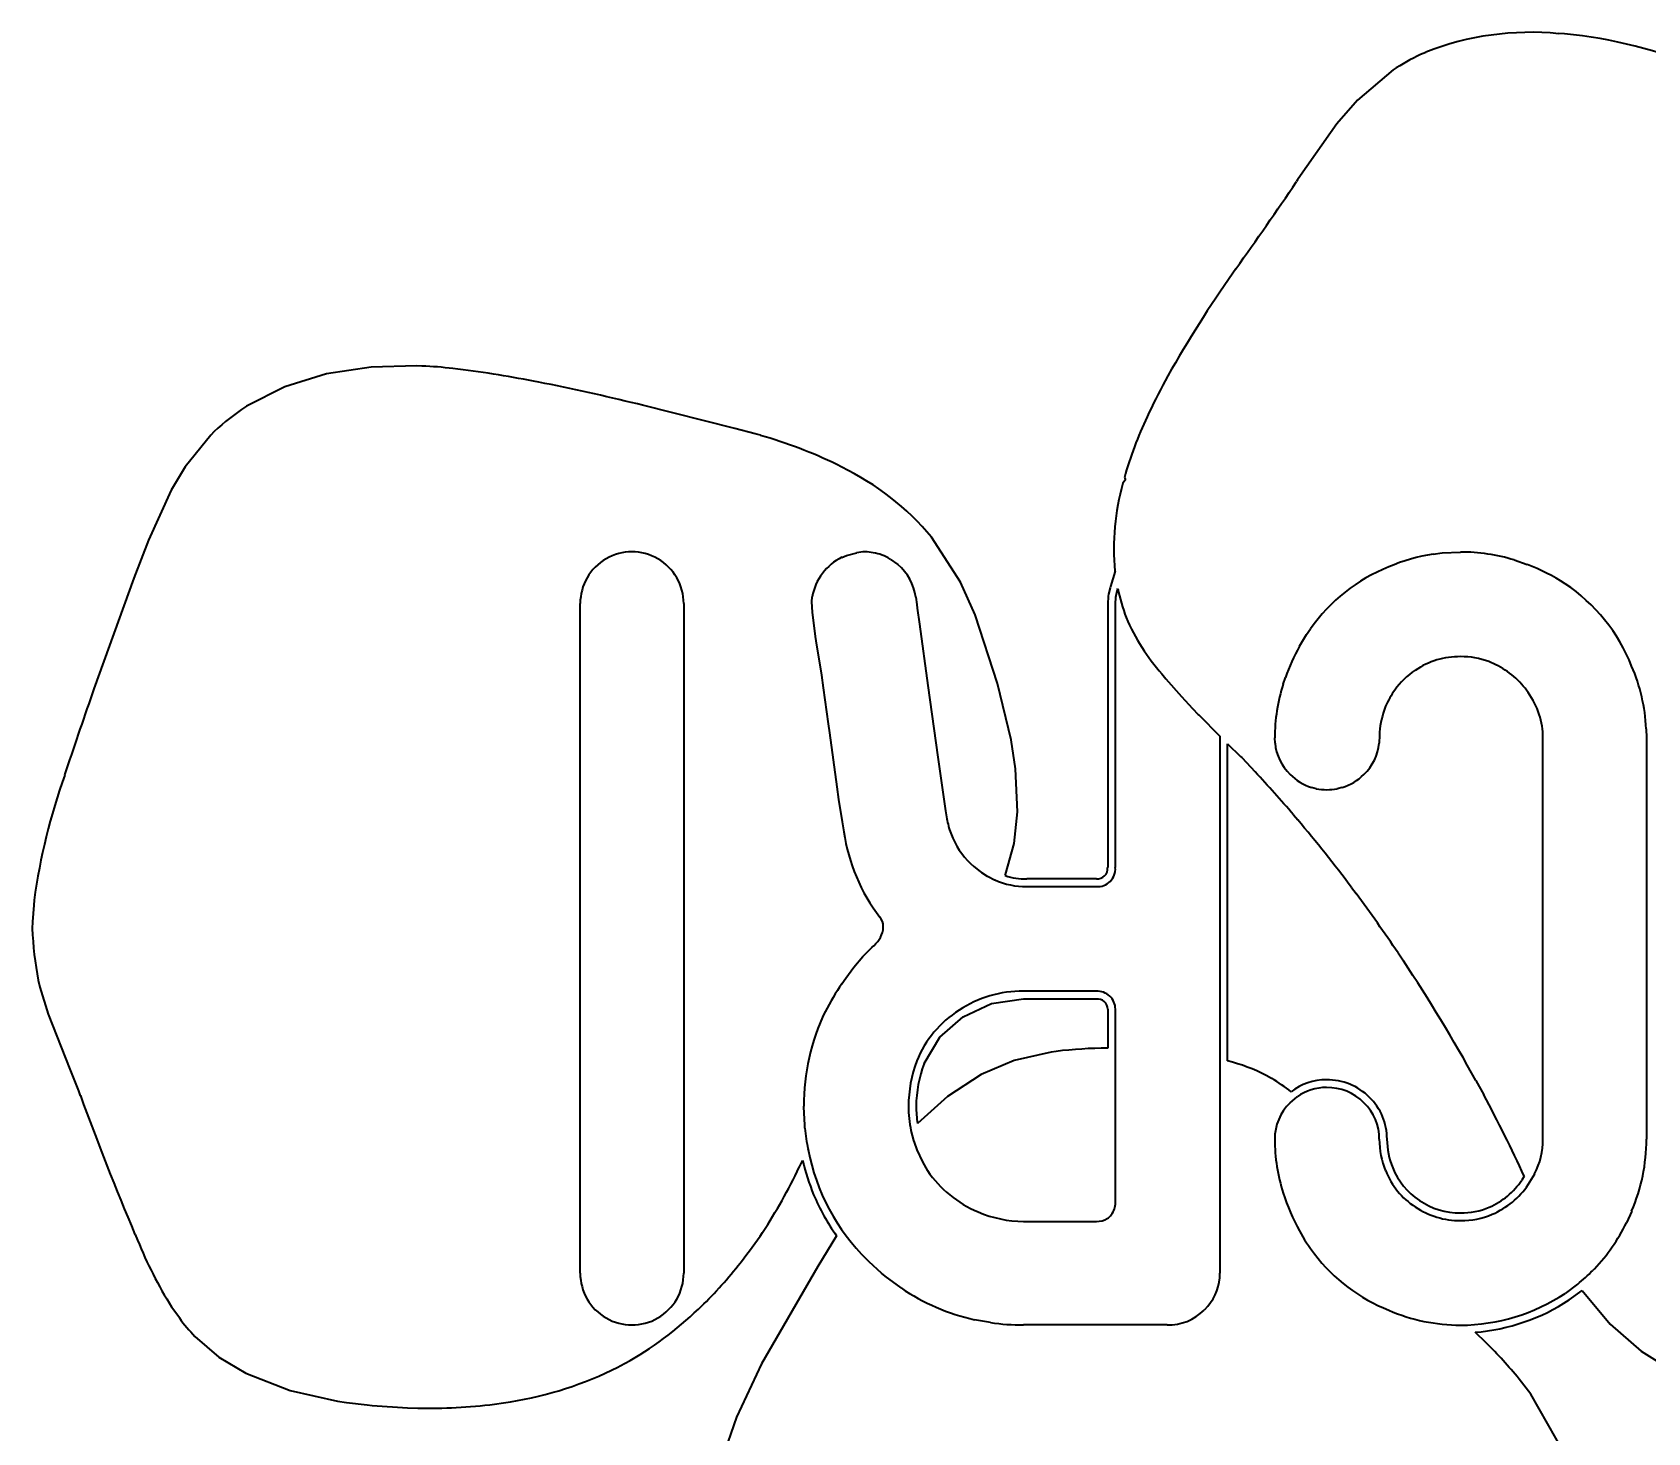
# Model space of a CAD drawing. Extents: x 241 to 1434, y 190 to 710.
# Drawn here: x 709.02 to 715.48, y 409.22 to 414.83 of the extents above; entities that cross this region are included whole.
import ezdxf

# ---------------------------------------------------------------- set-up
doc = ezdxf.new("R2010")
doc.units = 0

msp = doc.modelspace()

# ---------------------------------------------------------------- linework, layer by layer
at = {"color": 7, "lineweight": 35, "ltscale": 0.000577198}
msp.add_line((715.1466, 414.8199), (715.1236, 414.8218), dxfattribs=at)
msp.add_line((715.1466, 414.8199), (715.1236, 414.8218), dxfattribs=at)
at = {"color": 7, "lineweight": 35, "ltscale": 0.000569417}
msp.add_line((714.5919, 414.7461), (714.571, 414.7371), dxfattribs=at)
msp.add_line((714.5919, 414.7461), (714.571, 414.7371), dxfattribs=at)
at = {"color": 7, "lineweight": 35, "ltscale": 0.000186421}
msp.add_line((714.0785, 414.2357), (714.0743, 414.2295), dxfattribs=at)
msp.add_line((714.0785, 414.2357), (714.0743, 414.2295), dxfattribs=at)
at = {"color": 7, "lineweight": 35, "ltscale": 0.000529858}
msp.add_line((714.0901, 414.2534), (714.0785, 414.2357), dxfattribs=at)
msp.add_line((714.0901, 414.2534), (714.0785, 414.2357), dxfattribs=at)
at = {"color": 7, "lineweight": 35, "ltscale": 0.000531896}
msp.add_line((713.8319, 413.8799), (713.8197, 413.8625), dxfattribs=at)
msp.add_line((713.8319, 413.8799), (713.8197, 413.8625), dxfattribs=at)
at = {"color": 7, "lineweight": 35, "ltscale": 0.000505345}
msp.add_line((710.5756, 413.4912), (710.5554, 413.4919), dxfattribs=at)
msp.add_line((710.5756, 413.4912), (710.5554, 413.4919), dxfattribs=at)
at = {"color": 7, "lineweight": 35, "ltscale": 0.000528629}
msp.add_line((711.0428, 413.4267), (711.022, 413.4308), dxfattribs=at)
msp.add_line((711.0428, 413.4267), (711.022, 413.4308), dxfattribs=at)
at = {"color": 7, "lineweight": 35, "ltscale": 0.000564816}
msp.add_line((713.5598, 413.4518), (713.5488, 413.432), dxfattribs=at)
msp.add_line((713.5598, 413.4518), (713.5488, 413.432), dxfattribs=at)
at = {"color": 7, "lineweight": 35, "ltscale": 0.000595893}
msp.add_line((709.8733, 413.3302), (709.8536, 413.3168), dxfattribs=at)
msp.add_line((709.8733, 413.3302), (709.8536, 413.3168), dxfattribs=at)
at = {"color": 7, "lineweight": 35, "ltscale": 0.000513859}
msp.add_line((711.4573, 413.3346), (711.4373, 413.3395), dxfattribs=at)
msp.add_line((711.4573, 413.3346), (711.4373, 413.3395), dxfattribs=at)
at = {"color": 7, "lineweight": 35, "ltscale": 0.009546}
msp.add_line((711.8277, 413.2419), (711.4573, 413.3346), dxfattribs=at)
msp.add_line((711.8277, 413.2419), (711.4573, 413.3346), dxfattribs=at)
at = {"color": 7, "lineweight": 35, "ltscale": 0.002087}
msp.add_line((711.9083, 413.2202), (711.8277, 413.2419), dxfattribs=at)
msp.add_line((711.9083, 413.2202), (711.8277, 413.2419), dxfattribs=at)
at = {"color": 7, "lineweight": 35, "ltscale": 0.000548931}
msp.add_line((711.9294, 413.2142), (711.9083, 413.2202), dxfattribs=at)
msp.add_line((711.9294, 413.2142), (711.9083, 413.2202), dxfattribs=at)
at = {"color": 7, "lineweight": 35, "ltscale": 0.000581414}
msp.add_line((712.2559, 413.0872), (712.235, 413.0974), dxfattribs=at)
msp.add_line((712.2559, 413.0872), (712.235, 413.0974), dxfattribs=at)
at = {"color": 7, "lineweight": 35, "ltscale": 0.004076}
msp.add_line((709.481, 412.7945), (709.4233, 412.642), dxfattribs=at)
msp.add_line((709.481, 412.7945), (709.4233, 412.642), dxfattribs=at)
at = {"color": 7, "lineweight": 35, "ltscale": 0.000502962}
msp.add_line((712.2558, 412.726), (712.2744, 412.7337), dxfattribs=at)
msp.add_line((712.2558, 412.726), (712.2744, 412.7337), dxfattribs=at)
at = {"color": 7, "lineweight": 35, "ltscale": 0.001037}
msp.add_line((712.2744, 412.7337), (712.3147, 412.7436), dxfattribs=at)
msp.add_line((712.2744, 412.7337), (712.3147, 412.7436), dxfattribs=at)
at = {"color": 7, "lineweight": 35, "ltscale": 0.000944485}
msp.add_line((712.4489, 412.7193), (712.4794, 412.6971), dxfattribs=at)
msp.add_line((712.4489, 412.7193), (712.4794, 412.6971), dxfattribs=at)
at = {"color": 7, "lineweight": 35, "ltscale": 0.000913664}
msp.add_line((714.6212, 412.7388), (714.6575, 412.7434), dxfattribs=at)
msp.add_line((714.6212, 412.7388), (714.6575, 412.7434), dxfattribs=at)
at = {"color": 7, "lineweight": 35, "ltscale": 0.001838}
msp.add_line((714.6575, 412.7434), (714.7309, 412.7471), dxfattribs=at)
msp.add_line((714.6575, 412.7434), (714.7309, 412.7471), dxfattribs=at)
at = {"color": 7, "lineweight": 35, "ltscale": 0.001594}
msp.add_line((713.3482, 412.6709), (713.3295, 412.6099), dxfattribs=at)
msp.add_line((713.3482, 412.6709), (713.3295, 412.6099), dxfattribs=at)
at = {"color": 7, "lineweight": 35, "ltscale": 0.001373}
for p, q in [((714.9453, 412.7154), (714.9973, 412.6976)), ((714.9453, 412.7154), (714.9973, 412.6976)), ((714.0861, 412.3703), (714.1141, 412.4175)), ((714.0861, 412.3703), (714.1141, 412.4175))]:
    msp.add_line(p, q, dxfattribs=at)
at = {"color": 7, "lineweight": 35, "ltscale": 0.011761}
msp.add_line((709.4233, 412.642), (709.2632, 412.1996), dxfattribs=at)
msp.add_line((709.4233, 412.642), (709.2632, 412.1996), dxfattribs=at)
at = {"color": 7, "lineweight": 35, "ltscale": 0.000678239}
msp.add_line((713.3282, 412.6046), (713.3224, 412.5781), dxfattribs=at)
msp.add_line((713.3282, 412.6046), (713.3224, 412.5781), dxfattribs=at)
at = {"color": 7, "lineweight": 35, "ltscale": 0.000136958}
msp.add_line((713.3295, 412.6099), (713.3282, 412.6046), dxfattribs=at)
msp.add_line((713.3295, 412.6099), (713.3282, 412.6046), dxfattribs=at)
at = {"color": 7, "lineweight": 35, "ltscale": 0.0006079}
msp.add_line((713.3528, 412.5731), (713.358, 412.5968), dxfattribs=at)
msp.add_line((713.3528, 412.5731), (713.358, 412.5968), dxfattribs=at)
at = {"color": 7, "lineweight": 35, "ltscale": 0.000112504}
msp.add_line((713.358, 412.5968), (713.3591, 412.6012), dxfattribs=at)
msp.add_line((713.358, 412.5968), (713.3591, 412.6012), dxfattribs=at)
at = {"color": 7, "lineweight": 35, "ltscale": 0.066961}
for p, q in [((711.2086, 409.8624), (711.2086, 412.5408)), ((711.2086, 409.8624), (711.2086, 412.5408)), ((711.6226, 412.5408), (711.6226, 409.8624)), ((711.6226, 412.5408), (711.6226, 409.8624))]:
    msp.add_line(p, q, dxfattribs=at)
at = {"color": 7, "lineweight": 35, "ltscale": 0.000502105}
msp.add_line((712.135, 412.5483), (712.137, 412.5683), dxfattribs=at)
msp.add_line((712.135, 412.5483), (712.137, 412.5683), dxfattribs=at)
at = {"color": 7, "lineweight": 35, "ltscale": 0.001035}
msp.add_line((712.1373, 412.507), (712.135, 412.5483), dxfattribs=at)
msp.add_line((712.1373, 412.507), (712.135, 412.5483), dxfattribs=at)
at = {"color": 7, "lineweight": 35, "ltscale": 0.000730745}
msp.add_line((712.5513, 412.5661), (712.555, 412.5371), dxfattribs=at)
msp.add_line((712.5513, 412.5661), (712.555, 412.5371), dxfattribs=at)
at = {"color": 7, "lineweight": 35, "ltscale": 0.000378934}
msp.add_line((712.555, 412.5371), (712.5571, 412.5221), dxfattribs=at)
msp.add_line((712.555, 412.5371), (712.5571, 412.5221), dxfattribs=at)
at = {"color": 7, "lineweight": 35, "ltscale": 0.001608}
msp.add_line((712.5571, 412.5221), (712.566, 412.4584), dxfattribs=at)
msp.add_line((712.5571, 412.5221), (712.566, 412.4584), dxfattribs=at)
at = {"color": 7, "lineweight": 35, "ltscale": 0.000816229}
msp.add_line((713.3213, 412.5712), (713.3189, 412.5387), dxfattribs=at)
msp.add_line((713.3213, 412.5712), (713.3189, 412.5387), dxfattribs=at)
at = {"color": 7, "lineweight": 35, "ltscale": 4.04358e-05}
for p, q in [((713.3189, 412.5387), (713.3189, 412.537)), ((713.3189, 412.5387), (713.3189, 412.537)), ((713.3497, 412.537), (713.3497, 412.5387)), ((713.3497, 412.537), (713.3497, 412.5387))]:
    msp.add_line(p, q, dxfattribs=at)
at = {"color": 7, "lineweight": 35, "ltscale": 0.000281525}
msp.add_line((713.3189, 412.537), (713.3189, 412.5258), dxfattribs=at)
msp.add_line((713.3189, 412.537), (713.3189, 412.5258), dxfattribs=at)
at = {"color": 7, "lineweight": 35, "ltscale": 0.023425}
msp.add_line((713.3189, 412.5258), (713.3189, 411.5888), dxfattribs=at)
msp.add_line((713.3189, 412.5258), (713.3189, 411.5888), dxfattribs=at)
at = {"color": 7, "lineweight": 35, "ltscale": 0.000173845}
msp.add_line((713.3224, 412.5781), (713.3213, 412.5712), dxfattribs=at)
msp.add_line((713.3224, 412.5781), (713.3213, 412.5712), dxfattribs=at)
at = {"color": 7, "lineweight": 35, "ltscale": 0.000715345}
msp.add_line((713.3497, 412.5387), (713.3519, 412.5672), dxfattribs=at)
msp.add_line((713.3497, 412.5387), (713.3519, 412.5672), dxfattribs=at)
at = {"color": 7, "lineweight": 35, "ltscale": 0.000280762}
msp.add_line((713.3497, 412.5258), (713.3497, 412.537), dxfattribs=at)
msp.add_line((713.3497, 412.5258), (713.3497, 412.537), dxfattribs=at)
at = {"color": 7, "lineweight": 35, "ltscale": 0.023426}
msp.add_line((713.3497, 411.5888), (713.3497, 412.5258), dxfattribs=at)
msp.add_line((713.3497, 411.5888), (713.3497, 412.5258), dxfattribs=at)
at = {"color": 7, "lineweight": 35, "ltscale": 0.000148262}
msp.add_line((713.3519, 412.5672), (713.3528, 412.5731), dxfattribs=at)
msp.add_line((713.3519, 412.5672), (713.3528, 412.5731), dxfattribs=at)
at = {"color": 7, "lineweight": 35, "ltscale": 0.002474}
msp.add_line((712.1501, 412.4089), (712.1373, 412.507), dxfattribs=at)
msp.add_line((712.1501, 412.4089), (712.1373, 412.507), dxfattribs=at)
at = {"color": 7, "lineweight": 35, "ltscale": 0.006184}
msp.add_line((712.566, 412.4584), (712.5999, 412.2134), dxfattribs=at)
msp.add_line((712.566, 412.4584), (712.5999, 412.2134), dxfattribs=at)
at = {"color": 7, "lineweight": 35, "ltscale": 0.000433525}
msp.add_line((712.1532, 412.3918), (712.1501, 412.4089), dxfattribs=at)
msp.add_line((712.1532, 412.3918), (712.1501, 412.4089), dxfattribs=at)
at = {"color": 7, "lineweight": 35, "ltscale": 0.000687793}
msp.add_line((714.1141, 412.4175), (714.1301, 412.44), dxfattribs=at)
msp.add_line((714.1141, 412.4175), (714.1301, 412.44), dxfattribs=at)
at = {"color": 7, "lineweight": 35, "ltscale": 0.003457}
msp.add_line((712.175, 412.2552), (712.1532, 412.3918), dxfattribs=at)
msp.add_line((712.175, 412.2552), (712.1532, 412.3918), dxfattribs=at)
at = {"color": 7, "lineweight": 35, "ltscale": 0.000776516}
msp.add_line((714.8717, 412.2963), (714.8434, 412.309), dxfattribs=at)
msp.add_line((714.8717, 412.2963), (714.8434, 412.309), dxfattribs=at)
at = {"color": 7, "lineweight": 35, "ltscale": 0.000506955}
msp.add_line((709.2632, 412.1996), (709.2565, 412.1805), dxfattribs=at)
msp.add_line((709.2632, 412.1996), (709.2565, 412.1805), dxfattribs=at)
at = {"color": 7, "lineweight": 35, "ltscale": 0.001305}
msp.add_line((712.1823, 412.2036), (712.175, 412.2552), dxfattribs=at)
msp.add_line((712.1823, 412.2036), (712.175, 412.2552), dxfattribs=at)
at = {"color": 7, "lineweight": 35, "ltscale": 0.003625}
msp.add_line((712.202, 412.0599), (712.1823, 412.2036), dxfattribs=at)
msp.add_line((712.202, 412.0599), (712.1823, 412.2036), dxfattribs=at)
at = {"color": 7, "lineweight": 35, "ltscale": 0.007252}
msp.add_line((712.5999, 412.2134), (712.64, 411.9261), dxfattribs=at)
msp.add_line((712.5999, 412.2134), (712.64, 411.9261), dxfattribs=at)
at = {"color": 7, "lineweight": 35, "ltscale": 0.000625203}
msp.add_line((713.5356, 412.2596), (713.5518, 412.2405), dxfattribs=at)
msp.add_line((713.5356, 412.2596), (713.5518, 412.2405), dxfattribs=at)
at = {"color": 7, "lineweight": 35, "ltscale": 0.002371}
msp.add_line((713.5518, 412.2405), (713.6143, 412.1692), dxfattribs=at)
msp.add_line((713.5518, 412.2405), (713.6143, 412.1692), dxfattribs=at)
at = {"color": 7, "lineweight": 35, "ltscale": 0.000690163}
msp.add_line((714.0211, 412.219), (714.0304, 412.245), dxfattribs=at)
msp.add_line((714.0211, 412.219), (714.0304, 412.245), dxfattribs=at)
at = {"color": 7, "lineweight": 35, "ltscale": 0.001633}
msp.add_line((713.6143, 412.1692), (713.6586, 412.1212), dxfattribs=at)
msp.add_line((713.6143, 412.1692), (713.6586, 412.1212), dxfattribs=at)
at = {"color": 7, "lineweight": 35, "ltscale": 0.000809404}
msp.add_line((713.6586, 412.1212), (713.681, 412.0978), dxfattribs=at)
msp.add_line((713.6586, 412.1212), (713.681, 412.0978), dxfattribs=at)
at = {"color": 7, "lineweight": 35, "ltscale": 7.39107e-05}
msp.add_line((713.681, 412.0978), (713.6831, 412.0957), dxfattribs=at)
msp.add_line((713.681, 412.0978), (713.6831, 412.0957), dxfattribs=at)
at = {"color": 7, "lineweight": 35, "ltscale": 0.003004}
msp.add_line((713.6831, 412.0957), (713.7679, 412.0107), dxfattribs=at)
msp.add_line((713.6831, 412.0957), (713.7679, 412.0107), dxfattribs=at)
at = {"color": 7, "lineweight": 35, "ltscale": 0.000419606}
msp.add_line((714.431, 412.1303), (714.4254, 412.1144), dxfattribs=at)
msp.add_line((714.431, 412.1303), (714.4254, 412.1144), dxfattribs=at)
at = {"color": 7, "lineweight": 35, "ltscale": 0.000923832}
msp.add_line((712.207, 412.0233), (712.202, 412.0599), dxfattribs=at)
msp.add_line((712.207, 412.0233), (712.202, 412.0599), dxfattribs=at)
at = {"color": 7, "lineweight": 35, "ltscale": 0.005437}
msp.add_line((712.2366, 411.8078), (712.207, 412.0233), dxfattribs=at)
msp.add_line((712.2366, 411.8078), (712.207, 412.0233), dxfattribs=at)
at = {"color": 7, "lineweight": 35, "ltscale": 0.010547}
msp.add_line((713.7679, 412.0107), (713.7679, 411.5888), dxfattribs=at)
msp.add_line((713.7679, 412.0107), (713.7679, 411.5888), dxfattribs=at)
at = {"color": 7, "lineweight": 35, "ltscale": 0.000783705}
msp.add_line((714.4061, 412.0141), (714.4046, 411.9828), dxfattribs=at)
msp.add_line((714.4061, 412.0141), (714.4046, 411.9828), dxfattribs=at)
at = {"color": 7, "lineweight": 35, "ltscale": 0.000921152}
msp.add_line((715.4735, 412.0404), (715.4744, 412.0035), dxfattribs=at)
msp.add_line((715.4735, 412.0404), (715.4744, 412.0035), dxfattribs=at)
at = {"color": 7, "lineweight": 35, "ltscale": 0.009793}
msp.add_line((713.7988, 411.5888), (713.7988, 411.9805), dxfattribs=at)
msp.add_line((713.7988, 411.5888), (713.7988, 411.9805), dxfattribs=at)
at = {"color": 7, "lineweight": 35, "ltscale": 0.001816}
msp.add_line((713.7988, 411.9805), (713.8505, 411.9295), dxfattribs=at)
msp.add_line((713.7988, 411.9805), (713.8505, 411.9295), dxfattribs=at)
at = {"color": 7, "lineweight": 35, "ltscale": 0.000519373}
msp.add_line((713.9883, 411.9828), (713.9874, 412.0035), dxfattribs=at)
msp.add_line((713.9883, 411.9828), (713.9874, 412.0035), dxfattribs=at)
at = {"color": 7, "lineweight": 35, "ltscale": 0.040134}
for p, q in [((715.0604, 410.3982), (715.0604, 412.0035)), ((715.0604, 410.3982), (715.0604, 412.0035)), ((715.4744, 412.0035), (715.4744, 410.3982)), ((715.4744, 412.0035), (715.4744, 410.3982))]:
    msp.add_line(p, q, dxfattribs=at)
at = {"color": 7, "lineweight": 35, "ltscale": 0.005399}
msp.add_line((712.64, 411.9261), (712.6704, 411.7123), dxfattribs=at)
msp.add_line((712.64, 411.9261), (712.6704, 411.7123), dxfattribs=at)
at = {"color": 7, "lineweight": 35, "ltscale": 0.000163463}
msp.add_line((713.8505, 411.9295), (713.8551, 411.9249), dxfattribs=at)
msp.add_line((713.8505, 411.9295), (713.8551, 411.9249), dxfattribs=at)
at = {"color": 7, "lineweight": 35, "ltscale": 0.001959}
msp.add_line((713.8551, 411.9249), (713.9088, 411.8678), dxfattribs=at)
msp.add_line((713.8551, 411.9249), (713.9088, 411.8678), dxfattribs=at)
at = {"color": 7, "lineweight": 35, "ltscale": 0.001264}
msp.add_line((712.2438, 411.7578), (712.2366, 411.8078), dxfattribs=at)
msp.add_line((712.2438, 411.7578), (712.2366, 411.8078), dxfattribs=at)
at = {"color": 7, "lineweight": 35, "ltscale": 0.00227}
msp.add_line((712.2576, 411.668), (712.2438, 411.7578), dxfattribs=at)
msp.add_line((712.2576, 411.668), (712.2438, 411.7578), dxfattribs=at)
at = {"color": 7, "lineweight": 35, "ltscale": 0.000497017}
msp.add_line((714.1536, 411.8003), (714.1343, 411.8051), dxfattribs=at)
msp.add_line((714.1536, 411.8003), (714.1343, 411.8051), dxfattribs=at)
at = {"color": 7, "lineweight": 35, "ltscale": 0.000516284}
msp.add_line((714.2571, 411.8051), (714.237, 411.8003), dxfattribs=at)
msp.add_line((714.2571, 411.8051), (714.237, 411.8003), dxfattribs=at)
at = {"color": 7, "lineweight": 35, "ltscale": 0.00062764}
msp.add_line((712.6704, 411.7123), (712.6738, 411.6874), dxfattribs=at)
msp.add_line((712.6704, 411.7123), (712.6738, 411.6874), dxfattribs=at)
at = {"color": 7, "lineweight": 35, "ltscale": 0.000664093}
msp.add_line((714.0619, 411.6961), (714.0791, 411.6759), dxfattribs=at)
msp.add_line((714.0619, 411.6961), (714.0791, 411.6759), dxfattribs=at)
at = {"color": 7, "lineweight": 35, "ltscale": 0.001006}
msp.add_line((712.264, 411.6283), (712.2576, 411.668), dxfattribs=at)
msp.add_line((712.264, 411.6283), (712.2576, 411.668), dxfattribs=at)
at = {"color": 7, "lineweight": 35, "ltscale": 0.00072497}
msp.add_line((712.6886, 411.6291), (712.6992, 411.6021), dxfattribs=at)
msp.add_line((712.6886, 411.6291), (712.6992, 411.6021), dxfattribs=at)
at = {"color": 7, "lineweight": 35, "ltscale": 0.002604}
for p, q in [((713.3189, 411.5888), (713.3189, 411.4846)), ((713.3189, 411.5888), (713.3189, 411.4846)), ((713.3497, 411.4846), (713.3497, 411.5888)), ((713.3497, 411.4846), (713.3497, 411.5888))]:
    msp.add_line(p, q, dxfattribs=at)
at = {"color": 7, "lineweight": 35, "ltscale": 0.021718}
msp.add_line((713.7679, 411.5888), (713.7679, 410.7201), dxfattribs=at)
msp.add_line((713.7679, 411.5888), (713.7679, 410.7201), dxfattribs=at)
at = {"color": 7, "lineweight": 35, "ltscale": 0.021922}
msp.add_line((713.7988, 410.7119), (713.7988, 411.5888), dxfattribs=at)
msp.add_line((713.7988, 410.7119), (713.7988, 411.5888), dxfattribs=at)
at = {"color": 7, "lineweight": 35, "ltscale": 0.000808598}
msp.add_line((712.7839, 411.4886), (712.8093, 411.4687), dxfattribs=at)
msp.add_line((712.7839, 411.4886), (712.8093, 411.4687), dxfattribs=at)
at = {"color": 7, "lineweight": 35, "ltscale": 0.000149816}
msp.add_line((712.8093, 411.4687), (712.8143, 411.4654), dxfattribs=at)
msp.add_line((712.8093, 411.4687), (712.8143, 411.4654), dxfattribs=at)
at = {"color": 7, "lineweight": 35, "ltscale": 0.000672162}
msp.add_line((712.8143, 411.4654), (712.837, 411.4509), dxfattribs=at)
msp.add_line((712.8143, 411.4654), (712.837, 411.4509), dxfattribs=at)
at = {"color": 7, "lineweight": 35, "ltscale": 9.59637e-05}
msp.add_line((712.837, 411.4509), (712.8403, 411.449), dxfattribs=at)
msp.add_line((712.837, 411.4509), (712.8403, 411.449), dxfattribs=at)
at = {"color": 7, "lineweight": 35, "ltscale": 0.000725051}
msp.add_line((712.8403, 411.449), (712.8662, 411.4359), dxfattribs=at)
msp.add_line((712.8403, 411.449), (712.8662, 411.4359), dxfattribs=at)
at = {"color": 7, "lineweight": 35, "ltscale": 3.31594e-05}
msp.add_line((712.8662, 411.4359), (712.8674, 411.4354), dxfattribs=at)
msp.add_line((712.8662, 411.4359), (712.8674, 411.4354), dxfattribs=at)
at = {"color": 7, "lineweight": 35, "ltscale": 0.000138855}
msp.add_line((712.9084, 411.4526), (712.9106, 411.4577), dxfattribs=at)
msp.add_line((712.9084, 411.4526), (712.9106, 411.4577), dxfattribs=at)
at = {"color": 7, "lineweight": 35, "ltscale": 0.00697}
for p, q in [((713.2737, 411.4394), (712.9949, 411.4394)), ((713.2737, 411.4394), (712.9949, 411.4394)), ((712.9949, 411.4086), (713.2737, 411.4086)), ((712.9949, 411.4086), (713.2737, 411.4086)), ((712.9949, 410.9595), (713.2737, 410.9595)), ((712.9949, 410.9595), (713.2737, 410.9595))]:
    msp.add_line(p, q, dxfattribs=at)
at = {"color": 7, "lineweight": 35, "ltscale": 0.000748902}
msp.add_line((714.2946, 411.4051), (714.3125, 411.3811), dxfattribs=at)
msp.add_line((714.2946, 411.4051), (714.3125, 411.3811), dxfattribs=at)
at = {"color": 7, "lineweight": 35, "ltscale": 0.001672}
msp.add_line((709.0222, 411.3349), (709.0172, 411.2682), dxfattribs=at)
msp.add_line((709.0222, 411.3349), (709.0172, 411.2682), dxfattribs=at)
at = {"color": 7, "lineweight": 35, "ltscale": 0.000504847}
msp.add_line((709.0244, 411.355), (709.0222, 411.3349), dxfattribs=at)
msp.add_line((709.0244, 411.355), (709.0222, 411.3349), dxfattribs=at)
at = {"color": 7, "lineweight": 35, "ltscale": 0.000661644}
msp.add_line((709.0172, 411.2682), (709.0165, 411.2418), dxfattribs=at)
msp.add_line((709.0172, 411.2682), (709.0165, 411.2418), dxfattribs=at)
at = {"color": 7, "lineweight": 35, "ltscale": 0.000357606}
msp.add_line((712.4203, 411.2354), (712.4211, 411.2497), dxfattribs=at)
msp.add_line((712.4203, 411.2354), (712.4211, 411.2497), dxfattribs=at)
at = {"color": 7, "lineweight": 35, "ltscale": 0.001326}
msp.add_line((712.3392, 411.1287), (712.3762, 411.1667), dxfattribs=at)
msp.add_line((712.3392, 411.1287), (712.3762, 411.1667), dxfattribs=at)
at = {"color": 7, "lineweight": 35, "ltscale": 0.001368}
msp.add_line((712.3038, 411.087), (712.3392, 411.1287), dxfattribs=at)
msp.add_line((712.3038, 411.087), (712.3392, 411.1287), dxfattribs=at)
at = {"color": 7, "lineweight": 35, "ltscale": 0.000959614}
msp.add_line((714.4805, 411.1434), (714.5019, 411.1115), dxfattribs=at)
msp.add_line((714.4805, 411.1434), (714.5019, 411.1115), dxfattribs=at)
at = {"color": 7, "lineweight": 35, "ltscale": 0.000688814}
msp.add_line((712.2556, 411.0199), (712.2711, 411.0426), dxfattribs=at)
msp.add_line((712.2556, 411.0199), (712.2711, 411.0426), dxfattribs=at)
at = {"color": 7, "lineweight": 35, "ltscale": 0.001378}
msp.add_line((712.2711, 411.0426), (712.3038, 411.087), dxfattribs=at)
msp.add_line((712.2711, 411.0426), (712.3038, 411.087), dxfattribs=at)
at = {"color": 7, "lineweight": 35, "ltscale": 0.000691134}
msp.add_line((709.0405, 411.0339), (709.0461, 411.0069), dxfattribs=at)
msp.add_line((709.0405, 411.0339), (709.0461, 411.0069), dxfattribs=at)
at = {"color": 7, "lineweight": 35, "ltscale": 0.000312805}
msp.add_line((712.9947, 410.9904), (712.9822, 410.9904), dxfattribs=at)
msp.add_line((712.9947, 410.9904), (712.9822, 410.9904), dxfattribs=at)
at = {"color": 7, "lineweight": 35, "ltscale": 0.006975}
msp.add_line((713.2737, 410.9904), (712.9947, 410.9904), dxfattribs=at)
msp.add_line((713.2737, 410.9904), (712.9947, 410.9904), dxfattribs=at)
at = {"color": 7, "lineweight": 35, "ltscale": 0.000210571}
msp.add_line((712.9822, 410.9595), (712.9906, 410.9595), dxfattribs=at)
msp.add_line((712.9822, 410.9595), (712.9906, 410.9595), dxfattribs=at)
at = {"color": 7, "lineweight": 35, "ltscale": 0.000106812}
msp.add_line((712.9906, 410.9595), (712.9949, 410.9595), dxfattribs=at)
msp.add_line((712.9906, 410.9595), (712.9949, 410.9595), dxfattribs=at)
at = {"color": 7, "lineweight": 35, "ltscale": 0.003898}
msp.add_line((713.3189, 410.9185), (713.3189, 410.7626), dxfattribs=at)
msp.add_line((713.3189, 410.9185), (713.3189, 410.7626), dxfattribs=at)
at = {"color": 7, "lineweight": 35, "ltscale": 0.003889}
msp.add_line((713.3497, 410.763), (713.3497, 410.9185), dxfattribs=at)
msp.add_line((713.3497, 410.763), (713.3497, 410.9185), dxfattribs=at)
at = {"color": 7, "lineweight": 35, "ltscale": 0.000507412}
msp.add_line((713.1124, 410.7495), (713.0923, 410.747), dxfattribs=at)
msp.add_line((713.1124, 410.7495), (713.0923, 410.747), dxfattribs=at)
at = {"color": 7, "lineweight": 35, "ltscale": 0.015439}
msp.add_line((713.3497, 410.1454), (713.3497, 410.763), dxfattribs=at)
msp.add_line((713.3497, 410.1454), (713.3497, 410.763), dxfattribs=at)
at = {"color": 7, "lineweight": 35, "ltscale": 0.021442}
msp.add_line((713.7679, 410.7201), (713.7679, 409.8624), dxfattribs=at)
msp.add_line((713.7679, 410.7201), (713.7679, 409.8624), dxfattribs=at)
at = {"color": 7, "lineweight": 35, "ltscale": 0.002325}
msp.add_line((709.1671, 410.6784), (709.2008, 410.5917), dxfattribs=at)
msp.add_line((709.1671, 410.6784), (709.2008, 410.5917), dxfattribs=at)
at = {"color": 7, "lineweight": 35, "ltscale": 0.000624726}
msp.add_line((713.9749, 410.6416), (713.9529, 410.6535), dxfattribs=at)
msp.add_line((713.9749, 410.6416), (713.9529, 410.6535), dxfattribs=at)
at = {"color": 7, "lineweight": 35, "ltscale": 0.000520426}
msp.add_line((709.2008, 410.5917), (709.2083, 410.5723), dxfattribs=at)
msp.add_line((709.2008, 410.5917), (709.2083, 410.5723), dxfattribs=at)
at = {"color": 7, "lineweight": 35, "ltscale": 0.001642}
msp.add_line((714.7918, 410.6335), (714.8232, 410.5759), dxfattribs=at)
msp.add_line((714.7918, 410.6335), (714.8232, 410.5759), dxfattribs=at)
at = {"color": 7, "lineweight": 35, "ltscale": 5.49528e-05}
msp.add_line((712.1035, 410.5277), (712.1035, 410.5299), dxfattribs=at)
msp.add_line((712.1035, 410.5277), (712.1035, 410.5299), dxfattribs=at)
at = {"color": 7, "lineweight": 35, "ltscale": 0.001844}
msp.add_line((712.1068, 410.454), (712.1035, 410.5277), dxfattribs=at)
msp.add_line((712.1068, 410.454), (712.1035, 410.5277), dxfattribs=at)
at = {"color": 7, "lineweight": 35, "ltscale": 0.000936617}
msp.add_line((714.0486, 410.5439), (714.0772, 410.5681), dxfattribs=at)
msp.add_line((714.0486, 410.5439), (714.0772, 410.5681), dxfattribs=at)
at = {"color": 7, "lineweight": 35, "ltscale": 0.000286138}
msp.add_line((712.1077, 410.4426), (712.1068, 410.454), dxfattribs=at)
msp.add_line((712.1077, 410.4426), (712.1068, 410.454), dxfattribs=at)
at = {"color": 7, "lineweight": 35, "ltscale": 0.001023}
msp.add_line((712.5319, 410.4329), (712.5422, 410.3933), dxfattribs=at)
msp.add_line((712.5319, 410.4329), (712.5422, 410.3933), dxfattribs=at)
at = {"color": 7, "lineweight": 35, "ltscale": 0.000163335}
msp.add_line((712.5422, 410.3933), (712.5443, 410.3871), dxfattribs=at)
msp.add_line((712.5422, 410.3933), (712.5443, 410.3871), dxfattribs=at)
at = {"color": 7, "lineweight": 35, "ltscale": 3.26196e-05}
msp.add_line((712.1204, 410.3567), (712.1201, 410.358), dxfattribs=at)
msp.add_line((712.1204, 410.3567), (712.1201, 410.358), dxfattribs=at)
at = {"color": 7, "lineweight": 35, "ltscale": 0.000821238}
msp.add_line((712.5443, 410.3871), (712.5554, 410.3562), dxfattribs=at)
msp.add_line((712.5443, 410.3871), (712.5554, 410.3562), dxfattribs=at)
at = {"color": 7, "lineweight": 35, "ltscale": 0.001324}
msp.add_line((712.5554, 410.3562), (712.5774, 410.308), dxfattribs=at)
msp.add_line((712.5554, 410.3562), (712.5774, 410.308), dxfattribs=at)
at = {"color": 7, "lineweight": 35, "ltscale": 0.000583449}
msp.add_line((712.085, 410.2857), (712.0953, 410.3066), dxfattribs=at)
msp.add_line((712.085, 410.2857), (712.0953, 410.3066), dxfattribs=at)
at = {"color": 7, "lineweight": 35, "ltscale": 0.00018494}
msp.add_line((712.0953, 410.3066), (712.0986, 410.3132), dxfattribs=at)
msp.add_line((712.0953, 410.3066), (712.0986, 410.3132), dxfattribs=at)
at = {"color": 7, "lineweight": 35, "ltscale": 0.001027}
msp.add_line((712.5774, 410.308), (712.5977, 410.2723), dxfattribs=at)
msp.add_line((712.5774, 410.308), (712.5977, 410.2723), dxfattribs=at)
at = {"color": 7, "lineweight": 35, "ltscale": 0.000460047}
msp.add_line((714.9855, 410.25), (714.976, 410.2342), dxfattribs=at)
msp.add_line((714.9855, 410.25), (714.976, 410.2342), dxfattribs=at)
at = {"color": 7, "lineweight": 35, "ltscale": 0.001255}
msp.add_line((715.0013, 410.2166), (715.0272, 410.2596), dxfattribs=at)
msp.add_line((715.0013, 410.2166), (715.0272, 410.2596), dxfattribs=at)
at = {"color": 7, "lineweight": 35, "ltscale": 0.007288}
msp.add_line((712.9822, 410.0694), (713.2737, 410.0694), dxfattribs=at)
msp.add_line((712.9822, 410.0694), (713.2737, 410.0694), dxfattribs=at)
at = {"color": 7, "lineweight": 35, "ltscale": 0.001288}
msp.add_line((715.4153, 410.1109), (715.3942, 410.0639), dxfattribs=at)
msp.add_line((715.4153, 410.1109), (715.3942, 410.0639), dxfattribs=at)
at = {"color": 7, "lineweight": 35, "ltscale": 0.000620708}
msp.add_line((709.4274, 410.017), (709.4371, 409.9942), dxfattribs=at)
msp.add_line((709.4274, 410.017), (709.4371, 409.9942), dxfattribs=at)
at = {"color": 7, "lineweight": 35, "ltscale": 0.003598}
msp.add_line((712.2339, 410.0123), (712.1594, 409.8891), dxfattribs=at)
msp.add_line((712.2339, 410.0123), (712.1594, 409.8891), dxfattribs=at)
at = {"color": 7, "lineweight": 35, "ltscale": 0.000526053}
msp.add_line((711.8408, 409.8931), (711.8539, 409.9096), dxfattribs=at)
msp.add_line((711.8408, 409.8931), (711.8539, 409.9096), dxfattribs=at)
at = {"color": 7, "lineweight": 35, "ltscale": 0.000276289}
msp.add_line((712.364, 409.9075), (712.356, 409.9151), dxfattribs=at)
msp.add_line((712.364, 409.9075), (712.356, 409.9151), dxfattribs=at)
at = {"color": 7, "lineweight": 35, "ltscale": 0.00167}
msp.add_line((712.4136, 409.8628), (712.364, 409.9075), dxfattribs=at)
msp.add_line((712.4136, 409.8628), (712.364, 409.9075), dxfattribs=at)
at = {"color": 7, "lineweight": 35, "ltscale": 0.000257337}
msp.add_line((715.2668, 409.8803), (715.2595, 409.8731), dxfattribs=at)
msp.add_line((715.2668, 409.8803), (715.2595, 409.8731), dxfattribs=at)
at = {"color": 7, "lineweight": 35, "ltscale": 0.000470253}
msp.add_line((712.4281, 409.8508), (712.4136, 409.8628), dxfattribs=at)
msp.add_line((712.4281, 409.8508), (712.4136, 409.8628), dxfattribs=at)
at = {"color": 7, "lineweight": 35, "ltscale": 0.001989}
msp.add_line((712.492, 409.8033), (712.4281, 409.8508), dxfattribs=at)
msp.add_line((712.492, 409.8033), (712.4281, 409.8508), dxfattribs=at)
at = {"color": 7, "lineweight": 35, "ltscale": 0.001561}
msp.add_line((715.1992, 409.8186), (715.1491, 409.7814), dxfattribs=at)
msp.add_line((715.1992, 409.8186), (715.1491, 409.7814), dxfattribs=at)
at = {"color": 7, "lineweight": 35, "ltscale": 0.001581}
msp.add_line((715.1657, 409.7554), (715.2166, 409.793), dxfattribs=at)
msp.add_line((715.1657, 409.7554), (715.2166, 409.793), dxfattribs=at)
at = {"color": 7, "lineweight": 35, "ltscale": 0.001349}
msp.add_line((709.5739, 409.7274), (709.6063, 409.6843), dxfattribs=at)
msp.add_line((709.5739, 409.7274), (709.6063, 409.6843), dxfattribs=at)
at = {"color": 7, "lineweight": 35, "ltscale": 5.00525e-05}
msp.add_line((709.6063, 409.6843), (709.6047, 409.6831), dxfattribs=at)
msp.add_line((709.6063, 409.6843), (709.6047, 409.6831), dxfattribs=at)
at = {"color": 7, "lineweight": 35, "ltscale": 0.000564072}
msp.add_line((711.6651, 409.7033), (711.6816, 409.7188), dxfattribs=at)
msp.add_line((711.6651, 409.7033), (711.6816, 409.7188), dxfattribs=at)
at = {"color": 7, "lineweight": 35, "ltscale": 0.000548063}
msp.add_line((713.7194, 409.7307), (713.7046, 409.7145), dxfattribs=at)
msp.add_line((713.7194, 409.7307), (713.7046, 409.7145), dxfattribs=at)
at = {"color": 7, "lineweight": 35, "ltscale": 0.001618}
msp.add_line((712.8502, 409.6646), (712.7866, 409.6762), dxfattribs=at)
msp.add_line((712.8502, 409.6646), (712.7866, 409.6762), dxfattribs=at)
at = {"color": 7, "lineweight": 35, "ltscale": 0.014365}
msp.add_line((713.5568, 409.6554), (712.9822, 409.6554), dxfattribs=at)
msp.add_line((713.5568, 409.6554), (712.9822, 409.6554), dxfattribs=at)
at = {"color": 7, "lineweight": 35, "ltscale": 0.001548}
msp.add_line((714.8332, 409.5832), (714.7885, 409.626), dxfattribs=at)
msp.add_line((714.8332, 409.5832), (714.7885, 409.626), dxfattribs=at)
at = {"color": 7, "lineweight": 35, "ltscale": 0.00070833}
msp.add_line((711.334, 409.474), (711.3594, 409.4866), dxfattribs=at)
msp.add_line((711.334, 409.474), (711.3594, 409.4866), dxfattribs=at)
at = {"color": 7, "lineweight": 35, "ltscale": 0.000262381}
msp.add_line((711.3594, 409.4866), (711.3688, 409.4912), dxfattribs=at)
msp.add_line((711.3594, 409.4866), (711.3688, 409.4912), dxfattribs=at)
at = {"color": 7, "lineweight": 35, "ltscale": 0.00192}
msp.add_line((715.0114, 409.3777), (714.9648, 409.4388), dxfattribs=at)
msp.add_line((715.0114, 409.3777), (714.9648, 409.4388), dxfattribs=at)
at = {"color": 7, "lineweight": 35, "ltscale": 0.000901287}
msp.add_line((710.2375, 409.351), (710.2732, 409.3456), dxfattribs=at)
msp.add_line((710.2375, 409.351), (710.2732, 409.3456), dxfattribs=at)
at = {"color": 7, "lineweight": 35, "ltscale": 0.002075}
msp.add_line((710.2732, 409.3456), (710.3556, 409.3355), dxfattribs=at)
msp.add_line((710.2732, 409.3456), (710.3556, 409.3355), dxfattribs=at)
at = {"color": 7, "lineweight": 35, "ltscale": 0.001031}
msp.add_line((710.5181, 409.3241), (710.5593, 409.3228), dxfattribs=at)
msp.add_line((710.5181, 409.3241), (710.5593, 409.3228), dxfattribs=at)
at = {"color": 7, "lineweight": 35, "ltscale": 0.000918626}
msp.add_line((710.8658, 409.3383), (710.9022, 409.3435), dxfattribs=at)
msp.add_line((710.8658, 409.3383), (710.9022, 409.3435), dxfattribs=at)
at = {"color": 7, "lineweight": 35}
for points in [[(714.4604, 414.6757), (714.318, 414.5546), (714.2358, 414.4599), (714.0901, 414.2534)], [(714.4604, 414.6757), (714.318, 414.5546), (714.2358, 414.4599), (714.0901, 414.2534)], [(710.5554, 413.4919), (710.3726, 413.4872), (710.193, 413.4598), (710.0265, 413.4084), (709.8733, 413.3302)], [(710.5554, 413.4919), (710.3726, 413.4872), (710.193, 413.4598), (710.0265, 413.4084), (709.8733, 413.3302)], [(709.7305, 413.2148), (709.6285, 413.0878), (709.5725, 412.9944), (709.481, 412.7945)], [(709.7305, 413.2148), (709.6285, 413.0878), (709.5725, 412.9944), (709.481, 412.7945)], [(713.3856, 413.0457), (713.388, 413.0425), (713.389, 413.0391), (713.3882, 413.0341), (713.3793, 413.0224)], [(713.3856, 413.0457), (713.388, 413.0425), (713.389, 413.0391), (713.3882, 413.0341), (713.3793, 413.0224)], [(712.8781, 412.2219), (712.7888, 412.4959), (712.7298, 412.6266), (712.6139, 412.8064)], [(712.8781, 412.2219), (712.7888, 412.4959), (712.7298, 412.6266), (712.6139, 412.8064)], [(712.9106, 411.4577), (712.9445, 411.5813), (712.958, 411.7083), (712.9502, 411.8804), (712.9325, 411.9954), (712.8781, 412.2219)], [(712.9106, 411.4577), (712.9445, 411.5813), (712.958, 411.7083), (712.9502, 411.8804), (712.9325, 411.9954), (712.8781, 412.2219)], [(709.0461, 411.0069), (709.0803, 410.8988), (709.1671, 410.6784)], [(709.0461, 411.0069), (709.0803, 410.8988), (709.1671, 410.6784)], [(712.5845, 410.701), (712.6473, 410.8061), (712.7408, 410.8884), (712.8547, 410.9415), (712.9822, 410.9595)], [(712.5845, 410.701), (712.6473, 410.8061), (712.7408, 410.8884), (712.8547, 410.9415), (712.9822, 410.9595)], [(713.0923, 410.747), (712.9449, 410.7131), (712.8132, 410.6572), (712.678, 410.5693), (712.5582, 410.4609)], [(713.0923, 410.747), (712.9449, 410.7131), (712.8132, 410.6572), (712.678, 410.5693), (712.5582, 410.4609)], [(712.1594, 409.8891), (711.9338, 409.4997), (711.8338, 409.2858), (711.776, 409.1206), (711.7396, 408.9537), (711.7299, 408.8283), (711.7382, 408.7039), (711.7668, 408.581), (711.8184, 408.4606)], [(712.1594, 409.8891), (711.9338, 409.4997), (711.8338, 409.2858), (711.776, 409.1206), (711.7396, 408.9537), (711.7299, 408.8283), (711.7382, 408.7039), (711.7668, 408.581), (711.8184, 408.4606)], [(715.2166, 409.793), (715.3298, 409.6584), (715.4528, 409.5507), (715.6246, 409.4437), (715.7964, 409.3723), (715.9586, 409.3297)], [(715.2166, 409.793), (715.3298, 409.6584), (715.4528, 409.5507), (715.6246, 409.4437), (715.7964, 409.3723), (715.9586, 409.3297)], [(709.6665, 409.6094), (709.7626, 409.5269), (709.8706, 409.462), (710.0486, 409.3929), (710.2375, 409.351)], [(709.6665, 409.6094), (709.7626, 409.5269), (709.8706, 409.462), (710.0486, 409.3929), (710.2375, 409.351)], [(714.8885, 407.6126), (715.059, 407.8282), (715.1781, 408.0741), (715.2461, 408.3394), (715.2631, 408.6133), (715.2296, 408.8849), (715.1455, 409.1433), (715.0114, 409.3777)], [(714.8885, 407.6126), (715.059, 407.8282), (715.1781, 408.0741), (715.2461, 408.3394), (715.2631, 408.6133), (715.2296, 408.8849), (715.1455, 409.1433), (715.0114, 409.3777)]]:
    msp.add_lwpolyline(points, dxfattribs=at)
for centre, radius, start, end in [((715.0115, 413.6747), 1.1516, 84.4199, 111.38992), ((715.0115, 413.6747), 1.1516, 84.4199, 111.38992), ((714.9736, 412.9868), 1.8415, 66.71683, 84.61078), ((714.9736, 412.9868), 1.8415, 66.71683, 84.61078), ((714.8914, 414.0295), 0.7767, 114.36161, 123.69856), ((714.8914, 414.0295), 0.7767, 114.36161, 123.69856), ((702.5, 422.0256), 13.9552, 324.29056, 326.03715), ((702.5, 422.0256), 13.9552, 324.29056, 326.03715), ((717.7094, 411.1068), 4.7666, 144.68317, 150.52939), ((717.7094, 411.1068), 4.7666, 144.68317, 150.52939), ((710.4996, 411.7458), 1.7471, 83.44233, 87.50676), ((710.4996, 411.7458), 1.7471, 83.44233, 87.50676), ((710.169, 409.0617), 4.4515, 78.95279, 83.16062), ((710.169, 409.0617), 4.4515, 78.95279, 83.16062), ((709.3932, 405.0423), 8.5452, 76.16017, 78.86964), ((709.3932, 405.0423), 8.5452, 76.16017, 78.86964), ((715.7059, 412.2558), 2.4568, 151.39758, 155.15266), ((715.7059, 412.2558), 2.4568, 151.39758, 155.15266), ((710.2979, 412.6547), 0.7973, 123.86273, 135.36576), ((710.2979, 412.6547), 0.7973, 123.86273, 135.36576), ((715.0038, 412.5762), 1.685, 155.00919, 163.82367), ((715.0038, 412.5762), 1.685, 155.00919, 163.82367), ((711.4077, 411.3863), 1.9007, 64.19738, 74.06994), ((711.4077, 411.3863), 1.9007, 64.19738, 74.06994), ((711.7778, 412.1042), 1.0924, 40.02664, 64.06592), ((711.7778, 412.1042), 1.0924, 40.02664, 64.06592), ((714.3036, 412.7618), 0.9601, 164.25733, 185.4399), ((714.3036, 412.7618), 0.9601, 164.25733, 185.4399), ((711.4156, 412.5408), 0.207, 359.99393, 180.00196), ((711.4156, 412.5408), 0.207, 359.99393, 180.00196), ((712.3525, 412.5293), 0.2194, 116.17321, 169.73333), ((712.3525, 412.5293), 0.2194, 116.17321, 169.73333), ((712.3483, 412.5999), 0.1481, 77.17788, 103.16411), ((712.3483, 412.5999), 0.1481, 77.17788, 103.16411), ((712.3471, 412.5508), 0.1968, 58.87516, 80.01244), ((712.3471, 412.5508), 0.1968, 58.87516, 80.01244), ((714.7347, 412.0077), 0.7398, 98.82629, 113.16885), ((714.7347, 412.0077), 0.7398, 98.82629, 113.16885), ((714.7318, 412.0116), 0.7355, 73.12112, 90.06884), ((714.7318, 412.0116), 0.7355, 73.12112, 90.06884), ((712.3438, 412.5379), 0.2092, 7.74964, 49.57334), ((712.3438, 412.5379), 0.2092, 7.74964, 49.57334), ((714.7048, 412.0352), 0.703, 111.81071, 144.84083), ((714.7048, 412.0352), 0.703, 111.81071, 144.84083), ((714.6924, 411.911), 0.8436, 57.2233, 68.81474), ((714.6924, 411.911), 0.8436, 57.2233, 68.81474), ((714.0889, 412.7523), 0.7452, 191.69944, 201.02187), ((714.0889, 412.7523), 0.7452, 191.69944, 201.02187), ((714.7527, 412.0284), 0.7125, 21.60912, 56.1897), ((714.7527, 412.0284), 0.7125, 21.60912, 56.1897), ((714.1478, 412.8072), 0.8208, 203.12479, 221.80977), ((714.1478, 412.8072), 0.8208, 203.12479, 221.80977), ((714.8369, 411.9617), 0.8548, 151.44199, 160.64332), ((714.8369, 411.9617), 0.8548, 151.44199, 160.64332), ((714.7264, 412.0149), 0.3138, 89.1779, 124.36639), ((714.7264, 412.0149), 0.3138, 89.1779, 124.36639), ((714.735, 412.0202), 0.3086, 69.42736, 90.76145), ((714.735, 412.0202), 0.3086, 69.42736, 90.76145), ((714.6965, 412.0412), 0.2755, 122.32902, 146.03244), ((714.6965, 412.0412), 0.2755, 122.32902, 146.03244), ((714.7316, 412.0016), 0.3263, 34.24429, 64.56339), ((714.7316, 412.0016), 0.3263, 34.24429, 64.56339), ((714.7446, 412.0026), 0.7299, 2.96685, 23.25691), ((714.7446, 412.0026), 0.7299, 2.96685, 23.25691), ((714.6907, 412.0036), 0.7033, 162.16754, 180.008), ((714.6907, 412.0036), 0.7033, 162.16754, 180.008), ((722.1538, 407.6042), 13.685, 160.46412, 161.90212), ((722.1538, 407.6042), 13.685, 160.46412, 161.90212), ((714.7647, 411.9831), 0.3648, 144.44311, 156.20203), ((714.7647, 411.9831), 0.3648, 144.44311, 156.20203), ((714.7312, 411.9932), 0.3313, 18.35368, 35.40229), ((714.7312, 411.9932), 0.3313, 18.35368, 35.40229), ((714.742, 412.0013), 0.3362, 160.32549, 177.80917), ((714.742, 412.0013), 0.3362, 160.32549, 177.80917), ((714.7584, 412.0043), 0.302, 359.85566, 17.98614), ((714.7584, 412.0043), 0.302, 359.85566, 17.98614), ((714.1865, 412.0016), 0.1991, 185.44113, 226.21667), ((714.1865, 412.0016), 0.1991, 185.44113, 226.21667), ((714.2071, 412.0013), 0.1985, 313.71926, 354.62856), ((714.2071, 412.0013), 0.1985, 313.71926, 354.62856), ((711.509, 411.0087), 2.5093, 160.28753, 172.06413), ((711.509, 411.0087), 2.5093, 160.28753, 172.06413), ((709.8906, 408.1307), 5.4874, 40.52255, 42.92442), ((709.8906, 408.1307), 5.4874, 40.52255, 42.92442), ((714.1955, 412), 0.2044, 224.08137, 252.56425), ((714.1955, 412), 0.2044, 224.08137, 252.56425), ((714.1992, 411.9993), 0.2027, 286.59413, 315.72719), ((714.1992, 411.9993), 0.2027, 286.59413, 315.72719), ((714.1951, 412.0252), 0.2287, 259.52357, 280.54487), ((714.1951, 412.0252), 0.2287, 259.52357, 280.54487), ((713.0461, 411.7506), 0.3776, 189.63262, 198.77508), ((713.0461, 411.7506), 0.3776, 189.63262, 198.77508), ((712.9789, 411.7278), 0.722, 187.92612, 217.71295), ((712.9789, 411.7278), 0.722, 187.92612, 217.71295), ((709.5522, 407.8532), 5.9251, 36.8325, 40.17908), ((709.5522, 407.8532), 5.9251, 36.8325, 40.17908), ((712.988, 411.7296), 0.3157, 203.81928, 229.73163), ((712.988, 411.7296), 0.3157, 203.81928, 229.73163), ((712.9935, 411.7186), 0.31, 246.00326, 270.25156), ((712.9935, 411.7186), 0.31, 246.00326, 270.25156), ((712.994, 411.7238), 0.2844, 252.48813, 270.17182), ((712.994, 411.7238), 0.2844, 252.48813, 270.17182), ((713.2775, 411.4808), 0.0413, 264.74781, 5.25001), ((713.2776, 411.4807), 0.072, 266.8951, 3.09896), ((713.2775, 411.4808), 0.0413, 264.74781, 5.25001), ((713.2776, 411.4807), 0.072, 266.8951, 3.09896), ((709.1385, 407.5464), 6.4402, 33.9542, 36.54424), ((709.1385, 407.5464), 6.4402, 33.9542, 36.54424), ((710.4388, 411.2991), 1.4234, 182.30958, 190.73935), ((710.4388, 411.2991), 1.4234, 182.30958, 190.73935), ((712.316, 411.256), 0.1067, 304.00677, 348.78943), ((712.316, 411.256), 0.1067, 304.00677, 348.78943), ((712.361, 411.2481), 0.0601, 1.46973, 39.15957), ((712.361, 411.2481), 0.0601, 1.46973, 39.15957), ((708.9144, 407.3956), 6.7103, 28.85098, 33.62572), ((708.9144, 407.3956), 6.7103, 28.85098, 33.62572), ((712.9396, 410.5355), 0.8381, 144.69686, 153.5774), ((712.9396, 410.5355), 0.8381, 144.69686, 153.5774), ((712.9755, 410.5365), 0.4537, 89.15598, 123.60431), ((712.9755, 410.5365), 0.4537, 89.15598, 123.60431), ((713.2777, 410.918), 0.0722, 0.4584, 93.20511), ((713.2777, 410.918), 0.0722, 0.4584, 93.20511), ((712.9443, 410.5399), 0.8407, 153.98727, 180.6815), ((712.9443, 410.5399), 0.8407, 153.98727, 180.6815), ((712.9492, 410.5547), 0.4238, 121.99998, 158.28622), ((712.9492, 410.5547), 0.4238, 121.99998, 158.28622), ((713.2781, 410.9183), 0.041, 0.30064, 96.04866), ((713.2781, 410.9183), 0.041, 0.30064, 96.04866), ((713.3314, 408.9157), 1.847, 90.38849, 96.80991), ((713.3314, 408.9157), 1.847, 90.38849, 96.80991), ((713.0531, 410.5244), 0.5315, 159.39021, 179.40704), ((713.0531, 410.5244), 0.5315, 159.39021, 179.40704), ((713.0555, 410.5239), 0.5031, 159.39748, 179.32261), ((713.0555, 410.5239), 0.5031, 159.39748, 179.32261), ((713.5989, 409.9489), 0.7887, 63.32253, 75.31972), ((713.5989, 409.9489), 0.7887, 63.32253, 75.31972), ((713.6929, 410.1523), 0.5648, 50.45712, 60.03519), ((713.6929, 410.1523), 0.5648, 50.45712, 60.03519), ((714.1921, 410.4091), 0.2269, 89.43813, 127.97362), ((714.1921, 410.4091), 0.2269, 89.43813, 127.97362), ((714.192, 410.4089), 0.1962, 89.31351, 125.79814), ((714.192, 410.4089), 0.1962, 89.31351, 125.79814), ((714.1989, 410.4016), 0.2343, 44.46647, 91.11436), ((714.1989, 410.4016), 0.2343, 44.46647, 91.11436), ((714.1989, 410.4016), 0.2035, 44.3788, 91.28327), ((714.1989, 410.4016), 0.2035, 44.3788, 91.28327), ((722.0734, 415.3082), 13.7086, 200.2095, 202.7046), ((722.0734, 415.3082), 13.7086, 200.2095, 202.7046), ((712.9868, 410.5299), 0.4651, 179.99897, 192.02939), ((712.9868, 410.5299), 0.4651, 179.99897, 192.02939), ((712.9852, 410.5311), 0.4327, 180.15831, 189.3277), ((712.9852, 410.5311), 0.4327, 180.15831, 189.3277), ((714.1863, 410.4001), 0.1989, 133.75816, 180.56499), ((714.1863, 410.4001), 0.1989, 133.75816, 180.56499), ((714.2072, 410.4004), 0.1984, 359.3641, 46.29701), ((714.2072, 410.4004), 0.1984, 359.3641, 46.29701), ((714.2072, 410.4004), 0.2292, 359.44613, 46.13166), ((714.2072, 410.4004), 0.2292, 359.44613, 46.13166), ((709.9697, 407.9531), 5.5168, 24.60462, 28.38666), ((709.9697, 407.9531), 5.5168, 24.60462, 28.38666), ((712.9719, 410.5269), 0.8684, 185.56933, 191.21399), ((712.9719, 410.5269), 0.8684, 185.56933, 191.21399), ((714.6907, 410.3981), 0.7033, 179.992, 197.83246), ((714.6907, 410.3981), 0.7033, 179.992, 197.83246), ((714.7444, 410.4005), 0.3389, 180.39172, 202.37875), ((714.7444, 410.4005), 0.3389, 180.39172, 202.37875), ((714.7449, 410.4006), 0.3086, 180.44413, 202.2461), ((714.7449, 410.4006), 0.3086, 180.44413, 202.2461), ((714.7575, 410.3976), 0.3029, 332.89448, 0.1126), ((714.7575, 410.3976), 0.3029, 332.89448, 0.1126), ((714.7469, 410.3986), 0.7275, 336.71237, 359.97164), ((714.7469, 410.3986), 0.7275, 336.71237, 359.97164), ((712.9485, 410.515), 0.843, 190.82586, 225.35622), ((712.9485, 410.515), 0.843, 190.82586, 225.35622), ((710.109, 411.2242), 2.1872, 326.76027, 334.59533), ((710.109, 411.2242), 2.1872, 326.76027, 334.59533), ((713.0903, 410.5551), 1.0208, 193.70788, 201.78762), ((713.0903, 410.5551), 1.0208, 193.70788, 201.78762), ((712.9775, 410.5316), 0.4597, 214.30936, 247.3456), ((712.9775, 410.5316), 0.4597, 214.30936, 247.3456), ((714.7139, 410.3822), 0.3033, 201.37832, 237.09193), ((714.7139, 410.3822), 0.3033, 201.37832, 237.09193), ((714.7162, 410.3842), 0.2754, 201.35089, 236.91479), ((714.7162, 410.3842), 0.2754, 201.35089, 236.91479), ((714.7286, 410.4011), 0.2983, 293.05643, 326.00326), ((714.7286, 410.4011), 0.2983, 293.05643, 326.00326), ((714.7301, 410.3993), 0.327, 292.9578, 326.0189), ((714.7301, 410.3993), 0.327, 292.9578, 326.0189), ((712.9736, 410.5325), 0.9043, 203.20107, 215.11777), ((712.9736, 410.5325), 0.9043, 203.20107, 215.11777), ((713.2744, 410.1431), 0.0753, 321.46922, 1.78968), ((713.2744, 410.1431), 0.0753, 321.46922, 1.78968), ((714.8378, 410.4438), 0.8574, 197.73186, 208.75213), ((714.8378, 410.4438), 0.8574, 197.73186, 208.75213), ((714.7261, 410.3859), 0.2821, 235.40667, 270.96696), ((714.7261, 410.3859), 0.2821, 235.40667, 270.96696), ((712.9834, 410.5268), 0.4574, 246.44162, 269.85309), ((712.9834, 410.5268), 0.4574, 246.44162, 269.85309), ((713.2761, 410.1473), 0.0779, 268.21097, 301.92632), ((713.2761, 410.1473), 0.0779, 268.21097, 301.92632), ((713.2874, 410.1294), 0.0567, 301.8859, 324.11742), ((713.2874, 410.1294), 0.0567, 301.8859, 324.11742), ((714.7264, 410.3868), 0.3138, 235.63361, 270.8221), ((714.7264, 410.3868), 0.3138, 235.63361, 270.8221), ((714.7375, 410.3734), 0.3004, 268.72165, 293.57138), ((714.7375, 410.3734), 0.3004, 268.72165, 293.57138), ((714.737, 410.3759), 0.2721, 268.70786, 293.51303), ((714.737, 410.3759), 0.2721, 268.70786, 293.51303), ((710.2246, 411.1839), 2.0685, 321.96836, 325.93604), ((710.2246, 411.1839), 2.0685, 321.96836, 325.93604), ((714.6788, 410.351), 0.6733, 208.33133, 217.69465), ((714.6788, 410.351), 0.6733, 208.33133, 217.69465), ((714.7419, 410.3801), 0.7248, 316.4003, 334.13435), ((714.7419, 410.3801), 0.7248, 316.4003, 334.13435), ((711.0777, 410.6609), 1.7704, 202.11794, 211.83189), ((711.0777, 410.6609), 1.7704, 202.11794, 211.83189), ((714.7037, 410.3668), 0.7027, 217.47291, 248.27941), ((714.7037, 410.3668), 0.7027, 217.47291, 248.27941), ((710.4696, 410.984), 1.7522, 313.76789, 321.49422), ((710.4696, 410.984), 1.7522, 313.76789, 321.49422), ((714.7492, 410.3761), 0.7165, 308.90969, 315.40649), ((714.7492, 410.3761), 0.7165, 308.90969, 315.40649), ((711.4156, 409.8624), 0.207, 179.99827, 0.02704), ((711.4156, 409.8624), 0.207, 179.99827, 0.02704), ((713.5691, 409.861), 0.1989, 319.08584, 0.39032), ((713.5691, 409.861), 0.1989, 319.08584, 0.39032), ((712.9717, 410.509), 0.8532, 235.79173, 257.46593), ((712.9717, 410.509), 0.8532, 235.79173, 257.46593), ((714.7262, 410.4193), 0.765, 270.35004, 303.54277), ((714.7262, 410.4193), 0.765, 270.35004, 303.54277), ((714.7221, 410.4305), 0.8075, 274.71741, 303.30868), ((714.7221, 410.4305), 0.8075, 274.71741, 303.30868), ((710.1924, 410.1124), 0.7277, 216.15078, 223.72487), ((710.1924, 410.1124), 0.7277, 216.15078, 223.72487), ((710.7167, 410.7136), 1.3855, 298.07767, 313.18942), ((710.7167, 410.7136), 1.3855, 298.07767, 313.18942), ((713.5628, 409.8556), 0.2001, 268.25827, 315.13257), ((713.5628, 409.8556), 0.2001, 268.25827, 315.13257), ((714.7314, 410.3828), 0.7282, 246.72191, 269.95725), ((714.7314, 410.3828), 0.7282, 246.72191, 269.95725), ((712.9808, 410.5839), 0.9286, 261.91578, 270.08839), ((712.9808, 410.5839), 0.9286, 261.91578, 270.08839), ((713.7012, 408.4161), 1.6258, 38.98515, 45.87394), ((713.7012, 408.4161), 1.6258, 38.98515, 45.87394), ((710.6956, 410.8112), 1.4819, 278.01246, 295.52122), ((710.6956, 410.8112), 1.4819, 278.01246, 295.52122), ((710.6144, 411.8709), 2.5486, 264.17176, 267.83525), ((710.6144, 411.8709), 2.5486, 264.17176, 267.83525), ((710.6097, 411.3746), 2.0524, 268.59408, 277.16833), ((710.6097, 411.3746), 2.0524, 268.59408, 277.16833)]:
    msp.add_arc(centre, radius, start, end, dxfattribs=at)

doc.saveas('drawing.dxf')
